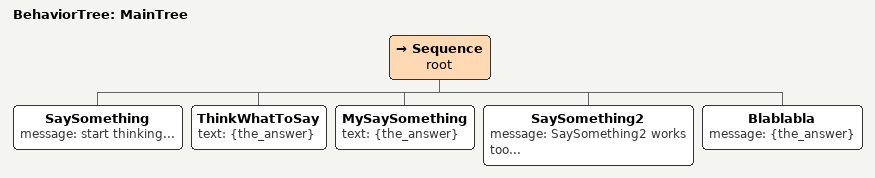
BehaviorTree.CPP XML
<root main_tree_to_execute = "MainTree" >

    <include path="sub_tree"/>

    <BehaviorTree ID="MainTree">
        <Sequence name="root">
            <SaySomething     message="start thinking..." />
            <ThinkWhatToSay   text="{the_answer}"/>
            <MySaySomething     text="{the_answer}" />
            <SaySomething2    message="SaySomething2 works too..." />
            <Blablabla    message="{the_answer}" />
        </Sequence>
    </BehaviorTree>

</root>
